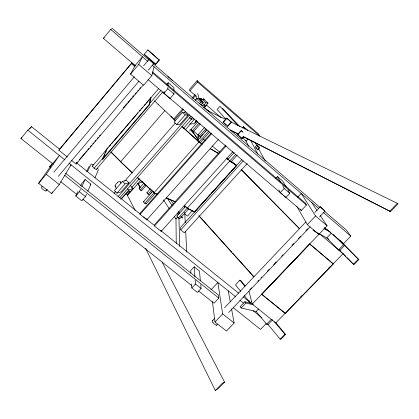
<?xml version="1.0" encoding="UTF-8"?>
<svg xmlns="http://www.w3.org/2000/svg" width="419" height="419" viewBox="0 0 419 419"><rect width="100%" height="100%" fill="white"/><g stroke="black" fill="none" stroke-linecap="round" stroke-linejoin="round"><path stroke-width="0.63" d="M225.81 145.026L154.574 224.626L154.464 225.982L161.168 231.372L161.221 230.45M173.937 92.709L173.943 93.987L170.02 98.533L163.897 93.301L167.82 88.739L167.888 87.524M167.998 85.701L168.181 82.663L173.916 87.592L173.932 90.787M164.803 110.658L120.667 161.802L132.472 173.037M200.439 138.307L200.633 136.364M163.897 93.301L164.08 91.394M197.936 139.92L198.658 134.593M210.998 133.232L140.224 213.088L140.03 214.381L146.807 219.828L146.912 218.948M159.241 60.095L147.828 49.913L144.089 54.46L155.601 64.39L159.241 60.095L147.828 49.913M150.856 97.842L106.787 149.059L102.535 158.995L102.812 159.22L149.394 104.87L150.866 98.062A2.435 0.319 40.9 0 1 151.091 98.067M102.535 158.995L149.112 104.635L150.604 97.837M155.601 64.39L159.299 59.833M130.513 74.158L138.715 64.416L142.444 56.785L135.112 65.505L130.513 74.158L143.597 85.287L151.804 75.63L154.124 66.836M148.3 70.104L153.794 63.615L152.689 62.164L149.096 59.309L143.617 65.799M149.096 59.309L150.185 60.755L153.794 63.615M102.812 159.22L103.812 156.884M104.31 155.711L105.059 153.956M105.557 152.788L106.306 151.034M94.982 177.834L98.229 170.203A5.63 1.451 40 0 0 97.376 168.202L97.376 168.202M77.903 191.473L75.719 196.003L81.82 200.837L85.476 196.595L86.508 194.217M87.791 191.247L90.881 184.114L85.162 179.536L81.726 183.548L80.631 185.811M75.719 196.003L79.374 191.745L80.474 189.419M81.857 186.513L85.162 179.536M87.424 171.759L90.991 164.358A5.625 1.451 40 0 1 92.725 164.442L92.74 164.452A4.216 1.084 40 0 1 93.4 164.782M86.623 171.46L88.87 166.841A5.62 1.472 40 0 1 89.336 166.589M319.556 216.885L324.95 211.207L323.657 209.563L320.273 206.729L314.884 212.423M155.543 193.405L155.496 193.494A1.88 0.435 41.4 0 1 154.967 193.374L153.736 192.483M71.523 160.362L76.09 164.033L77.075 162.305M152.726 190.97L152.673 191.059A1.88 0.435 41.4 0 0 154.061 192.761L137.165 177.342M67.459 157.099L58.828 150.164L131.849 62.955L135.279 65.888M38.606 183.313L46.221 174.267L59.414 155.501L52.548 163.667L38.606 183.313L51.631 193.552L59.252 184.58L71.047 164.829L70.235 165.783M51.631 193.552L52.647 191.881M42.235 186.539A2.001 0.649 38.7 0 0 41.659 186.607L41.292 187.146A2.006 0.649 38.7 0 0 41.292 187.518A2.022 0.655 38.7 0 0 41.596 188.037A2.006 0.649 38.7 0 0 42.508 188.938L44.095 190.184A2.001 0.649 38.7 0 0 46.038 190.875L46.389 190.326A1.995 0.649 38.7 0 0 46.383 189.959M320.252 206.761L321.86 208.657L324.95 211.207M199.758 99.282L200.638 98.261L202.215 99.423M50.668 167.527L49.667 166.731L50.139 166.071M58.828 150.164L131.849 62.955M203.131 102.456L199.229 98.858L203.131 102.456L200.979 104.918M204.273 99.685L208.065 103.043L204.252 107.824M53.203 164.185L20.95 138.485L27.801 130.162L31.519 126.664L59.524 149.18M135.18 65.568L103.367 38.354L110.695 29.456L112.35 28.497L148.986 60.058M29.555 129.052L31.519 126.664M49.667 166.731L52.658 163.075M53.878 172.13L134.352 76.782M46.038 190.875L47.305 189.378M58.288 176.399L139.003 81.082M79.191 159.817L84.69 153.338M85.539 152.343L86.806 150.845M87.655 149.85L88.922 148.357M90.19 146.865L91.462 145.367M92.73 143.874L93.573 142.879M94.846 141.381L95.689 140.386M97.381 138.396L98.229 137.395M99.497 135.903L100.345 134.908M123.186 108.002L126.994 103.519M127.837 102.524L129.534 100.534M130.377 99.533L131.645 98.041M132.493 97.046L133.761 95.548M135.028 94.055L136.301 92.562M137.568 91.064L138.417 90.069M139.684 88.577L140.527 87.581M76.09 164.033L143.24 84.968M92.468 166.055L108.17 147.708M109.443 146.221L110.716 144.733M111.564 143.738L113.261 141.758M114.109 140.763L137.867 112.989M139.569 111.009L140.417 110.014M141.69 108.526L142.963 107.039M144.236 105.551L145.508 104.064M146.357 103.069L158.66 88.687M94.165 168.276L103.111 157.837M149.525 103.661L161.022 90.242M166.553 84.57L168.181 82.663M96.428 169.25L162.624 92.08M90.116 184.999L90.881 184.114M185.627 129.392L194.144 119.515M197.134 80.621L197.522 82.045L259.77 136.123L258.418 133.881L197.134 80.621L189.666 89.247L189.927 90.803L196.349 96.349M189.927 90.803L197.522 82.045M173.691 119.132L182.674 108.804M192.08 97.983L195.071 94.537M174.032 120.258L183.422 109.464M192.808 98.669L195.799 95.233M122.4 181.427L114.366 190.655L116.985 193.086L121.133 191.871L129.036 182.82L126.454 180.437L122.4 181.427L125.03 183.862L129.036 182.82M182.485 112.397L174.063 122.07L176.766 124.537L179.809 124.668L188.084 115.194L185.418 112.774L182.485 112.397L185.198 114.864L188.084 115.194M114.026 193.384L115.738 191.42M124.736 181.092L175.289 123.055M184.287 112.732L185.57 111.255M194.997 100.434L196.71 98.465L199.229 98.858M116.985 193.086L125.03 183.862M176.766 124.537L185.198 114.864M200.722 100.764L202.01 99.293L204.304 99.649M117.875 196.956L189.566 114.879M199.444 103.577L200.732 102.105L203.163 102.414M119.619 197.962L191.08 116.241M120.714 199.308L128.78 190.09L133.174 188.32L130.33 185.69M189.137 117.32L190.996 119.006L192.667 117.1M131.571 187.597L139.302 178.772M183.522 128.261L191.677 118.944M204.126 104.719L205.844 102.76L208.065 103.043M127.36 194.95L133.174 188.32M203.686 107.845L205.373 105.913L202.178 103.022M196.626 120.29L194.924 122.228L195.385 122.201L196.652 120.756M196.626 120.976L194.186 123.757L189.802 124.034M139.103 188.55L143.843 183.15M189.535 131.131L197.726 121.803M140.281 190.022L145.032 184.617M191.698 131.54L199.046 123.186M141.612 190.593L146.357 185.203M192.913 132.284L200.24 123.956M146.933 192.703L150.395 188.78M198.019 134.803L204.514 127.444M140.774 180.369L127.088 195.851M148.111 194.165L151.987 189.776M199.386 136.112L205.849 128.79M150.269 193.735L152.432 191.284M201.361 135.929L203.089 133.97M204.823 132.011L206.557 130.047M143.476 201.722L152.542 191.462M197.438 140.669L206.934 129.927M144.712 203.278L208.762 130.89M146.084 203.833L155.15 193.594M200.052 142.884L209.552 132.158M140.03 214.381L211.668 133.582M223.123 122.144L226.747 118.058L231.257 121.96L231.388 122.248L227.753 126.334L223.123 122.144L226.281 124.867M223.238 122.437L226.868 118.341L226.747 118.058M230.45 122.861L227.632 126.035L227.753 126.334M146.807 219.828L218.456 139.38M154.464 225.982L226.129 145.932M242.213 128.02L243.434 126.658L247.77 130.414M243.748 136.929L242.13 138.726L237.515 134.551L241.14 130.508L243.083 132.362M237.662 134.871L241.292 130.817M242.13 138.726L241.978 138.401L243.586 136.604M161.168 231.372L232.844 151.678M176.907 216.104L185.654 206.384M227.658 159.718L234.221 152.427M177.656 217.168L175.985 219.027L174.194 216.298M248.064 138.998L246.131 141.145L242.611 137.312M178.426 217.959L235.494 154.632M188.665 208.856L179.913 218.556A1.975 0.461 42.1 0 1 177.934 217.519A1.975 0.461 42.1 0 1 177.242 216M231.11 161.792L237.233 154.999M192.593 210.453L187.487 216.104L184.454 213.627M194.489 211.862L210.249 194.442M211.564 192.991L230.387 172.188M231.702 170.737L236.515 165.411L231.052 161.215M241.883 159.618L180.647 227.292L180.725 229.895L184.329 232.812L247.205 163.557M231.147 161.346L236.609 165.542L194.584 212.03L188.288 208.877A2.142 0.461 42.1 0 1 186.911 207.866L184.109 205.315M256.926 145.032L255.297 146.828L256.046 148.232L257.847 149.787L259.487 147.975L258.712 146.571L256.926 145.032L257.69 146.42L259.487 147.975M180.725 229.895L243.219 160.901M256.046 148.232L257.69 146.42M200.376 280.714L199.47 271.035L194.186 266.798L190.729 270.543L190.891 273.12M275.802 178.321L277.436 176.546L282.731 181.097L286.591 187.749M200.738 284.59L201.099 288.461L197.428 292.399L191.808 287.953L195.479 283.998L195.191 280.175M287.879 189.964L289.812 193.29L285.884 197.501L280.264 192.698L284.187 188.466L282.579 185.633M210.946 289.89L217.854 282.511L222.662 313.92L234.153 323.012L226.485 331.041L214.994 322.002L212.402 301.45M297.768 197.139L301.23 193.442L315.58 215.953L327.071 225.799L252.264 304.089L275.76 322.97L342.999 253.72L319.514 233.734M65.657 173.257L218.367 294.997L218.828 298.098L213.994 303.23L198.611 291.037M283.391 195.238L301.292 210.532L306.457 205.048L305.063 202.822L152.516 71.885M245.204 285.931L240.621 280.431L239.867 280.201L235.462 284.878L240.836 291.409M212.873 322.452A1.891 0.576 44.9 0 1 212.501 321.672L212.391 320.802A1.886 0.571 44.9 0 1 212.491 320.535L214.738 318.168M224.615 307.735L305.901 221.902M214.994 322.002L222.662 313.92M318.854 234.404L307.357 224.621L315.58 215.953M249.771 289.733L251.568 287.843M257.832 281.254L258.733 280.311M261.027 277.881L261.922 276.933M267.317 271.255L269.071 269.417M273.607 264.635L276.268 261.849M281.641 256.187L283.014 254.752M292.033 245.241L293.766 243.429M298.328 238.615L300.549 236.295M305.886 230.67L307.682 228.779M217.503 324.29L216.602 325.233A1.906 0.581 44.9 0 1 216.262 325.233A1.891 0.576 44.9 0 1 215.408 324.735L214.004 323.63A1.891 0.576 44.9 0 1 213.376 323.059A1.906 0.581 44.9 0 1 212.868 322.447M228.743 312.459L310.118 226.826M252.374 303.613L244.837 301.717L240.092 306.698L241.14 307.996L256.36 311.537M241.14 307.996L245.895 303.005L253.422 304.88M249.907 303.183L251.589 301.418M309.667 243.937L333.351 264.001L285.318 313.47L261.692 294.327L309.667 243.937L333.016 263.656M261.692 294.327L309.735 244.062M258.664 308.882L256.156 311.49L266.599 324.196L268.071 324.5L272.308 320.126M331.188 233.315L326.789 237.903L338.515 249.907L339.72 250.525L344.638 245.455L343.444 244.811L332.995 234.237M266.149 323.609L260.534 329.413L233.404 307.787M324.573 227.554L343.465 243.711L350.813 236.117L346.523 230.241L324.741 211.475M266.599 324.196L271.276 319.367L272.245 319.582M338.515 249.907L343.444 244.811M300.407 297.244L302.219 295.379M328.491 268.317L329.847 266.919M145.655 248.388L215.298 390.503L221.981 383.626L224.568 382.102L162.059 261.995M243.036 136.547L389.749 211.176L397.359 203.351L398.05 203.849L390.524 211.579L243.455 136.688M224.568 382.102L217.948 388.9L215.298 390.503M280.133 339.154L284.889 334.294L285.596 334.425L280.85 339.275L280.133 339.154L267.725 324.076M353.269 264.389L358.292 259.261L358.863 259.555L353.851 264.672L339.149 249.939M20.95 138.485L21.814 137.662M106.787 149.059L107.112 148.975M103.367 38.354L104.289 37.762M137.437 183.841L142.916 181.715M190.996 119.006L193.96 118.938M120.672 161.807L132.105 172.586M197.873 140.517L198.25 141.182M205.373 105.913L202.686 105.651L200.816 103.959M200.821 136.714L200.753 136.395M155.009 193.253L157.424 194.259M166.469 198.019L175.519 201.785M157.602 194.474L154.967 193.374M166.055 197.988L175.105 201.754M228.439 159.314L226.595 158.262M207.007 110.302L225.804 119.494M230.508 121.788L397.359 203.351M188.356 208.772L193.929 211.579M230.23 130.031L238.38 134.174M230.633 130.157L237.678 133.745M389.749 211.176L390.524 211.579M314.26 230.633L313.113 230.021L314.297 231.241L328.03 238.563L328.925 239.485M323.829 228.491L330.591 232.273M324.337 228.24L328.292 230.46M154.81 193.164L153.794 192.426M180.584 216.743L182.81 218.032L181.715 216.403M199.905 142.539L202.162 143.858M210.05 148.483L218.503 153.433M226.391 158.052L228.627 159.429M200.104 142.748L202.356 144.068M210.249 148.693L218.702 153.642M198.821 134.693L198.218 134.305L197.616 140.281C197.38 140.8 200.979 143.754 200.036 142.271M191.357 129.523L190.87 129.361L198.318 139.983M236.515 165.411L229.423 160.655M236.63 165.563L230.764 161.776A2.179 0.272 41.9 0 1 229.408 160.697L226.548 158.115M193.028 210.956L194.557 212.009M167.81 76.64L167.82 76.651A4.342 0.409 41.1 0 1 169.087 77.609M204.184 107.599L209.306 111.512M222.442 108.249L239.909 126.664M60.708 181.689L77.112 194.699M82.753 199.172L191.436 285.344M46.221 174.267L59.252 184.58M193.206 130.974L200.911 137.149M202.948 138.768L204.991 140.391M212.072 145.953L219.781 152.134M79.374 191.745L85.476 196.595M195.479 283.998L201.099 288.461M64.489 175.21L218.828 298.098M76.331 162.687L139.977 213.852M143.544 216.717L144.56 217.534M145.582 218.357L154.747 225.721M160.346 230.225L238.767 293.258M243.35 296.945L250.478 302.675M27.801 130.162L64.976 159.964M69.02 163.206L235.834 296.924M239.914 300.198L243.481 303.057M253.17 310.825L261.838 317.775M261.645 294.175L265.201 297.055M266.217 297.883L285.009 313.108M198.37 141.376L199.339 142.219M149.112 104.635L149.394 104.87M148.117 79.689L282.396 194.39M167.82 88.739L173.943 93.987M284.187 188.466L289.812 193.29M138.715 64.416L151.804 75.63M131.409 63.693L134.871 66.658M152.275 72.765L306.457 205.048M206.227 104.876L221.049 117.666M237.515 134.551L241.978 138.401M144.681 54.632L155.674 64.107M152.951 63.473L319.791 207.211M110.695 29.456L147.902 61.478M152.176 65.16L318.566 208.363M323.028 212.208L350.813 236.117M186.947 207.803L187.272 208.086A1.823 0.393 42.1 0 0 188.131 208.678M241.585 130.89L242.481 131.666M226.868 118.341L231.388 122.248M202.01 99.293L205.844 102.76M196.71 98.465L200.732 102.105M182.26 126.732L199.009 141.884M181.726 126.313L199.004 141.947M175.613 120.698L158 104.226M170.837 116.398L175.54 120.698M184.617 205.682L186.015 206.955M137.243 177.305L154.077 192.667A1.529 0.351 41.4 0 1 153.171 191.755M202.005 99.753L200.617 98.303M127.434 188.843L128.78 190.09M154.48 100.848L158.115 104.273M120.237 161.252L111.307 152.28M120.792 161.813L110.752 151.835M339.605 240.087L358.863 259.555M337.384 238.123L358.292 259.261M299.606 228.769L241.077 169.444L299.58 228.805M324.678 228.077L325.458 228.868M339.29 249.782L340.202 250.714M342.931 253.505L345.665 256.297M347.026 257.69L353.851 264.672M172.46 80.647L172.476 80.658A4.342 0.409 41.1 0 0 170.491 78.798A4.384 0.409 41.1 0 0 169.789 78.191M238.128 125.805L219.938 106.285L217.089 109.516L225.888 119.101M199.004 215.822L231.712 252.138M232.587 253.107L253.956 276.833M198.931 215.853L253.909 276.896M275.602 322.426L285.596 334.425M239.867 280.201L244.869 286.214M274.466 321.771L284.889 334.294M248.881 300.465L249.687 301.444M244.146 295.432L250.353 302.968M244.837 301.717L245.895 303.005M191.499 130.1L198.182 139.627M342.779 242.706L343.465 243.711M170.083 199.041L173.356 203.922M178.808 212.061L179.898 213.69M166.982 197.847L172.041 205.451M177.106 213.056L178.19 214.69M311.626 202.387L317.015 210.558M320.247 215.455L327.071 225.799M163.447 199.915L169.176 208.652M300.486 209.165L301.292 210.532M296.767 206.3L307.357 224.621M277.436 176.546L280.651 182.223M254.867 142.01L256.747 145.456M258.319 148.326L265.222 160.964M257.339 148.839L257.847 149.787M278.782 189.933L280.264 192.698M243.434 126.658L244.638 128.952M250.651 140.438L257.863 154.223M117.32 182.684A3.425 1.309 -42.7 0 1 118.483 181.909A3.394 1.294 -42.7 0 1 119.918 181.568A3.394 1.294 -42.7 0 1 120.389 181.925L120.991 183.082M126.428 193.526L135.185 210.354M245.77 140.407L248.65 146.278M116.304 188.492L115.152 186.141A3.394 1.294 -42.7 0 0 115.319 186.387M138.191 183.161L140.103 187.246M137.893 183.281L140.077 187.953M203.498 98.072L204.032 99.942M249.027 291.289L252.264 304.089M197.726 93.547L198.726 97.706A4.981 0.435 41.5 0 0 199.952 99.177L199.968 99.188A3.74 0.325 41.5 0 0 201.083 100.256M195.835 95.721L196.626 99.355M228.245 290.844L230.251 301.78M231.555 308.861L234.153 323.012M194.186 266.798L194.95 276.99M191.567 284.082L191.808 287.953M184.355 205.21L184.491 207.819M184.721 212.381L185.256 222.814M185.685 231.288L186.748 252.144M178.808 211.464L178.871 214.051M178.965 217.938L179.651 246.409M175.975 218.383L176.247 243.628M127.088 194.788A6.018 0.723 -46.9 0 0 129.639 191.247A5.96 0.718 -46.9 0 0 129.351 191.085A6.018 0.723 -46.9 0 0 125.731 194.175A6.018 0.723 -46.9 0 0 121.856 198.742M147.336 193.426A1.624 0.388 41.3 0 0 149.096 194.783A1.608 0.382 41.3 0 0 149.358 194.793M147.231 192.63A1.624 0.388 41.3 0 0 147.022 192.997A1.608 0.382 41.3 0 0 147.357 193.442M145.98 203.503A1.692 0.424 41.4 0 1 145.383 203.744A1.692 0.424 41.4 0 1 143.675 202.199A1.692 0.424 41.4 0 1 144.026 201.738M141.381 190.09A1.629 0.393 41.1 0 1 141.229 190.624A1.629 0.393 41.1 0 1 139.59 189.372A1.629 0.393 41.1 0 1 139.276 188.466M115.209 185.381A3.394 1.294 -42.7 0 1 117.325 182.7M120.389 181.925A3.425 1.309 -42.7 0 1 120.415 182.27M115.12 186.162A3.425 1.309 -42.7 0 1 115.183 185.392M92.526 166.479A2.561 0.66 40 0 1 92.782 165.934M96.438 169.067A2.54 0.655 40 0 1 95.82 169.292A2.561 0.66 40 0 1 95.066 168.92A2.54 0.655 40 0 1 92.562 166.505M213.077 320.645A1.886 0.571 44.9 0 0 212.831 320.545A1.901 0.576 44.9 0 0 212.491 320.535M216.691 324.966A1.891 0.576 44.9 0 1 216.602 325.233"/></g></svg>
